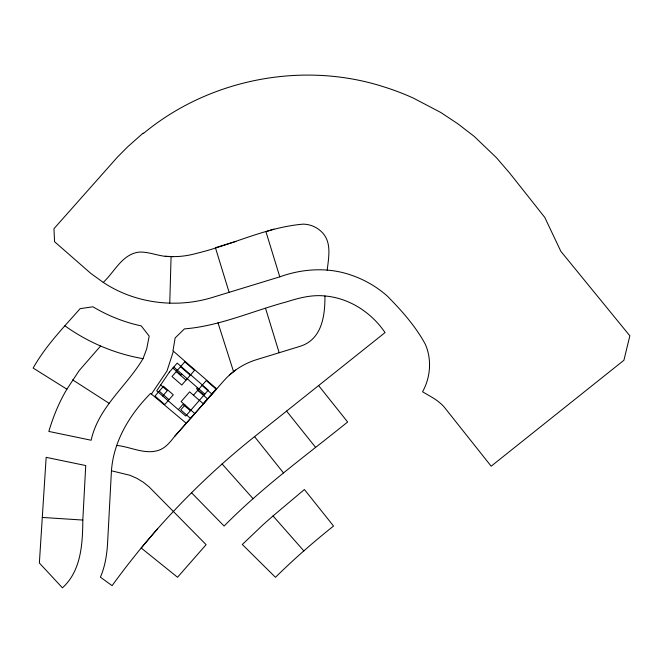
<?xml version="1.0" encoding="UTF-8"?>
<svg xmlns="http://www.w3.org/2000/svg" width="663" height="663" viewBox="0 0 663 663"><rect width="100%" height="100%" fill="white"/><g stroke="black" fill="none" stroke-linecap="round" stroke-linejoin="round"><path stroke-width="0.99" d="M169.761 303.19L171.079 256.556C160.305 257.103 150.31 251.774 139.628 252.073C122.39 253.614 114.55 271.979 103.254 282.388L90.848 273.446L54.573 241.713L53.952 228.702L117.633 156.899L127.926 146.589L143.109 133.13L143.399 133.495C209.334 78.723 303.439 60.557 384.954 87.201A248.65 248.65 0 0 1 413.654 98.248L440.878 112.536L457.942 123.865L474.186 136.379L496.405 157.661L509.764 173.192L544.795 217.431L560.823 251.294L629.85 335.834L623.908 360.266L491.167 466.197L443.704 406.427A51.441 51.441 0 0 0 432.773 397.75L422.555 391.783C430.585 377.421 431.961 359.346 425.29 344.196C415.585 326.254 401.612 310.541 387.283 296.063A104.829 104.829 0 0 0 352.434 275.568C328.997 266.957 303.066 268.432 279.786 276.844L211.497 297.72C175.446 308.519 134.705 303.314 103.254 282.388M82.817 520.057L85.742 465.55L46.153 457.337L39.366 563.011L62.421 587.832C81.259 570.826 82.635 543.635 82.817 520.057L42.299 517.447M111.442 470.788C113.605 440.862 129.898 414.276 150.617 393.399L186.262 423.267L216.677 388.866L172.977 350.835L175.148 337.931L184.422 328.889C219.818 326.055 252.595 310.955 286.607 301.864C298.963 297.944 311.867 294.546 324.945 295.971C349.36 298.052 371.413 312.505 385.054 332.569L254.559 436.635C200.64 479.581 152.507 529.795 112.113 585.661L100.403 577.183C105.052 566.5 106.892 554.79 107.58 543.221L111.442 470.788L129.965 475.288L136.86 478.321L143.283 482.208L149.142 486.924L206.11 544.671L177.535 577.266L141.186 547.994L157.272 529.074M324.945 295.971C325.044 316.16 321.903 339.937 299.403 346.534L256.109 359.794C243.876 363.631 232.763 370.783 224.218 380.338L174.427 436.635C170.234 442.064 165.75 447.716 159.087 450.16C145.056 455.058 130.727 446.796 116.804 445.445M327.199 270.156C328.649 257.377 332.122 241.655 321.398 231.66C316.524 226.928 309.894 224.21 303.107 224.144C266.269 227.252 232.68 244.622 197.068 253.241C188.632 255.595 179.855 256.921 171.079 256.556M173.399 351.199L166.985 370.998L151.413 394.071M143.026 358.658L146.705 348.887L149.192 336.141L141.26 325.906C124.238 322.259 107.878 315.729 92.944 306.787L80.124 308.651C63.457 327.605 45.581 345.895 33.15 368.064L66.905 389.198C58.982 402.366 53.222 416.737 48.822 431.431L91.154 440.24C98.373 407.107 126.666 386.421 143.026 358.658C114.923 353.81 88.046 342.431 64.883 325.806M66.905 389.198L79.162 370.6L100.61 345.987M162.7 396.026L167.316 390.722L160.695 384.954M181.828 374.04L180.924 375.084L172.877 368.081M178.339 409.626L182.955 404.322L190.339 410.753M197.466 387.648L196.555 388.692L203.947 395.115M184.994 404.994L180.742 409.883L190.513 418.386L194.765 413.497L181.115 401.621L189.618 391.85L203.268 403.726L216.022 389.073L206.251 380.57L193.497 395.223M174.427 436.635L186.262 423.267M191.574 492.808L224.111 526.049C261.951 487.562 305.734 455.763 347.644 422L318.596 385.576M273.032 515.938L304.4 489.518L333.547 526.049C313.317 542.127 293.858 559.166 275.46 577.316L242.326 544.489L263.211 524.59L273.032 515.938L303.861 550.92M229.605 374.877L235.564 370.029M273.91 229.116L265.954 231.71L279.786 276.844M235.929 241.448L215.409 247.672L229.116 292.333M165.203 256.241L173.234 256.656M72.657 379.874L108.981 403.245M180.502 366.747L190.273 375.25M202 385.452L211.77 393.955M173.781 367.045L204.85 394.079M176.25 371.628L186.021 380.131M197.748 390.341L207.519 398.844M159.244 391.178L169.015 399.681M222.072 463.918L253.075 498.709M286.582 411.093L315.621 447.417M254.559 436.635L283.466 472.91M218.003 322.823L233.575 371.661M265.54 308.295L279.164 352.724M169.338 372.15L156.725 390.822L185.723 416.057L208.273 390.142L177.212 363.1L169.338 372.15M163.496 386.289L154.993 396.06L164.764 404.563L173.267 394.792L163.496 386.289M184.753 361.857L171.999 376.518L181.77 385.021L194.524 370.36L184.753 361.857"/></g></svg>
